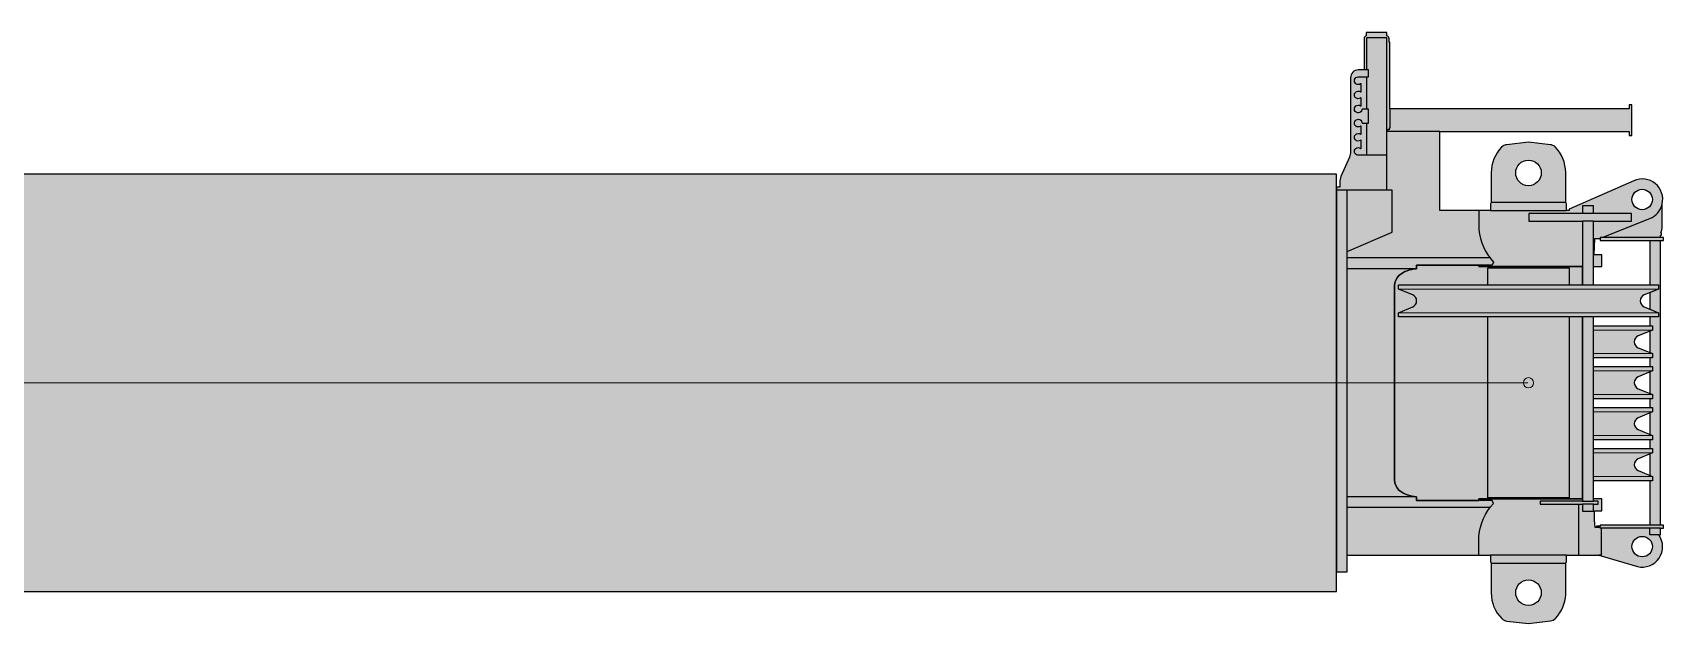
# Model space of a CAD drawing. Header units: millimetres. Extents: x -4957 to 16265, y -14538 to 14589.
# Drawn here: x 13077 to 16264, y -10470 to -9316 of the extents above; entities that cross this region are included whole.
import ezdxf

# ---------------------------------------------------------------- set-up
doc = ezdxf.new("R2010")
doc.units = ezdxf.units.MM
doc.set_wipeout_variables(frame=1)
doc.layers.add('Техника Кран LTM 1250-5.1', color=250, linetype='Continuous')
doc.layers.add('Техника Кран LTM 1250-5.1 Штрих', color=7, linetype='Continuous', true_color=0xffe79e)

# ---------------------------------------------------------------- blocks, each defined once
blk = doc.blocks.new('LTM 1250-5.1-20230729.074621')
at = {"color": 0, "linetype": 'ByBlock', "lineweight": -2, "ltscale": 10, "transparency": 16777216}
blk.add_wipeout([(253.9999999999855, 31.5), (253.9999999999273, 23.056814438217714), (226.21622752439006, 11.548399064959085), (226.21622752439006, 11.548399064959085), (220.60656082058833, 6.94452460943927), (218.49999999999127, 8.679421625856776e-10), (220.60656082111345, -6.944524607544224), (226.21622752526315, -11.548399062639874), (226.21622752526315, -11.548399062639874), (253.9999999999273, -23.056814438217828), (253.9999999999855, -31.5), (5.684341886080802e-14, -31.5), (-253.9999999999854, -31.5), (-253.99999999992718, -23.056814438217828), (-226.21622752526304, -11.548399062639874), (-226.21622752526304, -11.548399062639874), (-220.60656082111333, -6.944524607544224), (-218.49999999999116, 8.679421625856776e-10), (-220.60656082058821, 6.94452460943927), (-226.21622752438995, 11.548399064959085), (-226.21622752438995, 11.548399064959085), (-253.99999999992718, 23.056814438217714), (-253.9999999999854, 31.5), (5.684341886080802e-14, 31.5)], dxfattribs=at)
at = {"layer": 'Техника Кран LTM 1250-5.1 Штрих', "ltscale": 10, "transparency": 16777216}
h = blk.add_hatch(color=256, dxfattribs=at)
h.dxf.hatch_style = 1
h.set_gradient(color1=(132, 132, 132), tint=1, name='CYLINDER')
edge = h.paths.add_edge_path()
edge.add_line((0, 31.5), (253.9999999999854, 31.5))
edge.add_line((253.9999999999854, 31.5), (253.9999999999272, 23.05681443821777))
edge.add_line((253.9999999999272, 23.05681443821777), (226.21622752439, 11.54839906495909))
edge.add_arc((231.000000001994, 1.340443931529807e-09), 12.50000000200278, 112.5011389862926, 247.4988610180393)
edge.add_line((226.2162275252631, -11.54839906263987), (253.9999999999272, -23.05681443821777))
edge.add_line((253.9999999999272, -23.05681443821777), (253.9999999999854, -31.5))
edge.add_line((253.9999999999854, -31.5), (0, -31.5))
edge.add_line((0, -31.5), (-253.9999999999854, -31.5))
edge.add_line((-253.9999999999854, -31.5), (-253.9999999999272, -23.05681443821777))
edge.add_line((-253.9999999999272, -23.05681443821777), (-226.2162275252631, -11.54839906263987))
edge.add_arc((-231.000000001994, 1.340443931529807e-09), 12.50000000200278, 292.5011389819608, 427.4988610137075)
edge.add_line((-226.21622752439, 11.54839906495909), (-253.9999999999272, 23.05681443821777))
edge.add_line((-253.9999999999272, 23.05681443821777), (-253.9999999999854, 31.5))
edge.add_line((-253.9999999999854, 31.5), (0, 31.5))
at = {"color": 0, "linetype": 'ByBlock', "lineweight": -2, "ltscale": 10, "transparency": 16777216}
blk.add_lwpolyline([(0, 31.5), (253.9999999999854, 31.5), (253.9999999999272, 23.05681443821777), (226.21622752439, 11.54839906495909, 0.668164260882119), (226.2162275252631, -11.54839906263987), (253.9999999999272, -23.05681443821777), (253.9999999999854, -31.5), (0, -31.5), (-253.9999999999854, -31.5), (-253.9999999999272, -23.05681443821777), (-226.2162275252631, -11.54839906263987, 0.668164260882119), (-226.21622752439, 11.54839906495909), (-253.9999999999272, 23.05681443821777), (-253.9999999999854, 31.5)], format="xyb", close=True, dxfattribs=at)
at = {"color": 0, "linetype": 'ByBlock', "lineweight": 9, "ltscale": 10, "transparency": 16777216}
for points in [[(-253.9999999999272, 23.05681443821777), (253.9999999999272, 23.05681443821777)], [(253.9999999999272, -23.05681443821777), (-253.9999999999272, -23.05681443821777)]]:
    blk.add_lwpolyline(points, dxfattribs=at)
blk = doc.blocks.new('LTM 1250-5.1-20221114.232246')
at = {"color": 0, "linetype": 'ByBlock', "lineweight": -2, "ltscale": 10, "transparency": 16777216}
blk.add_wipeout([(-236.9697265625, -277.9999915808439), (-236.9697265625, 277.9999915808439), (-258.26953125, 277.9999915808439), (-258.26953125, -277.9999915808439)], dxfattribs=at)
at = {"layer": 'Техника Кран LTM 1250-5.1 Штрих', "ltscale": 10, "transparency": 16777216}
h = blk.add_hatch(color=256, dxfattribs=at)
h.dxf.hatch_style = 1
h.paths.add_polyline_path([(-258.26953125, -277.9999915808439), (-236.9697265625, -277.9999915808439), (-236.9697265625, 277.9999915808439), (-258.26953125, 277.9999915808439)])
at = {"color": 0, "linetype": 'ByBlock', "lineweight": -2, "ltscale": 10, "transparency": 16777216}
blk.add_lwpolyline([(-258.26953125, -277.9999915808439), (-236.9697265625, -277.9999915808439), (-236.9697265625, 277.9999915808439), (-258.26953125, 277.9999915808439)], close=True, dxfattribs=at)
for p in [(11.70703125, 160.0000000000473), (11.70703125, 80.0000000000473), (11.70703125, 4.729372449219227e-11), (11.70703125, -79.9999999999527)]:
    blk.add_blockref('LTM 1250-5.1-20230729.074621', p, dxfattribs=at)
blk.add_wipeout([(96.84960937499254, 227.0000000000473), (96.84960937499254, 229.99999997769555), (218.8224313895751, 230.0000000003365), (218.8224313895751, 222.64654957302628), (218.8224313895751, 222.64654957302628), (228.09325603468986, 221.53556530000787), (237.05475505313532, 218.913731781533), (245.4624577391767, 214.8525729322082), (253.08700101354933, 209.46287762426437), (253.08700101354933, 209.46287762426618), (253.08700101354933, 209.46287762426618), (256.65998275921976, 205.25454405990968), (259.31464694497464, 200.41418994020387), (260.94274204177765, 195.13919455637006), (261.47787781267635, 189.64466094101772), (261.47787781267635, 189.64466094101044), (261.4778778126764, -189.6446609410159), (261.4778778126764, -189.6446609410159), (260.9427420417777, -195.13919455636278), (259.314646945022, -200.4141899401984), (256.6599827592198, -205.25454405990786), (253.08700101354938, -209.46287762426618), (253.08700101354938, -209.46287762426618), (245.46245773917676, -214.85257293221002), (237.05475505313538, -218.91373178154208), (228.09325603468992, -221.5355653000188), (218.82243138957514, -222.64654957302992), (218.82243138957514, -222.64654957302446), (218.82243138957514, -230.00000000033833), (96.8496093749926, -229.99999997769737), (96.8496093749926, -227.0000000000491), (-143.55742313194074, -226.9979910242473), (-143.55742313194074, -250.00053141628814), (-128.6418624969521, -250.00053141628814), (-129.9274299401569, -281.9999999996671), (-138.51358729741526, -281.9999999996671), (-140.11654868700873, -281.9206749876648), (-140.11654868700873, -277.9999999996726), (-263.62011718752194, -277.9999999999509), (-263.62011718752194, -283.9999999999509), (-258.2695312500165, -283.9999999999509), (-258.26953398196576, -288.3551638498466), (-259.9667968750274, -288.3551635741733), (-259.9667968750274, -292.9551696776871), (-258.70898437501467, -292.9551696776871), (-260.7773437500092, -297.9062499999527), (-261.20326121192204, -302.4999999996744), (-261.20326121192204, -349.03990422629795), (-261.20326121192204, -349.03990422629795), (-261.97773400515155, -363.1952970651146), (-257.7513669628189, -376.7272140081077), (-249.05824432679776, -387.925632350205), (-236.99691238213575, -395.3754126321055), (-223.09155662039132, -398.13512922405425), (-209.09939105455135, -395.85603789036213), (-206.02589094518055, -394.6224076770868), (-79.40735759474967, -338.99999999967076), (-79.40735759474967, -336.4999999999527), (-74.50000000000921, -336.4999999999527), (-74.50000000000921, -349.2499999999527), (-72.7499999999892, -352.2810974120621), (-72.7499999999892, -410.6602478026889), (-72.7499999999892, -410.6602478026889), (-71.3831294001285, -424.55495381601577), (-67.34102943516893, -437.91880873541777), (-60.777948315499195, -450.2418423168874), (-51.94433593749829, -461.05380249019254), (-51.94433593749829, -461.0538024901871), (-51.94433593749829, -461.0538024901871), (-49.88802220452646, -462.55425999742147), (-47.63775889766122, -463.74426585843867), (-45.24007952452495, -464.59921177667457), (-42.74456603006012, -465.1014182066865), (-42.74456603006012, -465.1014182067138), (1.4449205601089582e-11, -469.9999999999527), (42.39951900758013, -465.1014182067138), (42.39951900758013, -465.1014182067138), (45.196040107328265, -464.5163496129626), (47.85856981768837, -463.4801203611423), (50.31486003938142, -462.02084867037047), (52.49825900930035, -460.17813207282234), (52.49825900930035, -460.17813207282234), (61.1428677829498, -449.54644614883546), (67.54779560432132, -437.43286261469075), (71.46702057813661, -424.30268051237726), (72.75000000001808, -410.66024780268344), (72.75000000001808, -410.6602478026889), (72.75000000001808, -352.2810974120621), (74.49999999999079, -349.2499999999527), (74.49999999999079, -336.4999999999527), (172.928603525428, -336.5305923769847), (172.88133370062485, -490.7526855468295), (-196.84863281393893, -490.7527502564317), (-196.84863281393893, -483.00268533009694), (-201.84891473398795, -483.00268533009694), (-201.80529508852132, -543.0062404242235), (-196.848632813335, -543.0026371735366), (-196.8486328096661, -535.252685326408), (271.1430638067685, -535.2526855468277), (271.14324884161755, -665.1316640972691), (272.3885251385563, -665.1316640972691), (272.4769320323375, -671.6999999996624), (272.4769320323375, -671.6999999996624), (272.6168883278296, -673.7124608310223), (273.4495666315651, -675.5499137432926), (274.8705152371676, -676.9818674515591), (276.7014894300409, -677.8286967540098), (276.7014894300409, -683.9999999996617), (316.8773678732577, -683.9999999996617), (316.87752589097903, -677.7387411747059), (316.87752589097903, -677.7387411747059), (318.61027041081974, -677.0799506551193), (320.00723782089875, -675.8613897929135), (320.8952145499788, -674.2341510740025), (321.1640980864267, -672.3999999996759), (321.1640980864267, -672.3999999996631), (321.1831995909978, -610.9999999996635), (332.65651603181493, -610.9999999996635), (332.65651603181493, -610.9999999996635), (338.4034858548092, -609.8644886099846), (343.27725966524474, -606.6143536733598), (346.5344798496516, -601.7453121935359), (347.67834874826065, -595.9999999996908), (347.67834874826065, -595.9999999996617), (347.67834874826065, -448.8927368772529), (349.5191330615288, -440.5115733280163), (366.83724504806, -402.98842667131066), (368.6780293613282, -394.6072631220759), (368.6780293613282, -381.9999999999545), (374.9999999999999, -382.00000003188325), (374.9999999999998, 369), (354.4707031250125, 369), (354.4707031250125, 336.9999999402298), (74.49999999948139, 336.9999993392139), (74.49999997314424, 349.2500000000455), (72.75000000001799, 352.28109741215667), (72.75000000001798, 410.66024780277985), (72.75000000001798, 410.66024780277985), (71.40966969435955, 424.4372166922094), (67.43725492156751, 437.6969783032291), (60.981935220355595, 449.94157730291045), (52.28613281249797, 460.71118164067593), (52.28613281249797, 460.7111816406723), (52.28613281249797, 460.7111816406723), (50.11769681168858, 462.5253193828594), (47.68232202355626, 463.96134169419565), (45.045279403811726, 464.9807614600322), (42.277244847071195, 465.5562570119673), (42.277244847071195, 465.5562570120019), (1.433408880196973e-11, 470.0000000000473), (-42.744566030060234, 465.1014182073759), (-42.744566030060234, 465.1014182073759), (-45.5457544236126, 464.52611070242347), (-48.2121069655443, 463.4925734442968), (-50.669232682869044, 462.02964202052317), (-52.848578010633204, 460.17813207348445), (-52.848578010633204, 460.1781320734881), (-52.848578010633204, 460.1781320734881), (-60.9178609022258, 450.05461565774567), (-67.03655461800575, 438.64582526536105), (-71.00544519509297, 426.32321115182094), (-72.69531250000749, 413.4879760742606), (-72.69531250000749, 413.48797607426604), (-72.74999999998929, 352.28109741215667), (-74.5000000000093, 349.2500000000455), (-74.5000000000093, 337.00000000033833), (-137.36177802922995, 336.99997668541255), (-212.8045943374602, 358.8709555526002), (-212.8045943374602, 358.8709555526002), (-226.93398746210207, 359.7578368385912), (-240.47886984061572, 355.63928492838204), (-251.7229696468805, 347.0371614676533), (-259.2415471768693, 335.0414413804374), (-262.0819235938927, 321.1721021642006), (-259.8841948483061, 307.18652756584015), (-254.83112231480501, 297.34484886906466), (-258.26953125001654, 297.34484886906466), (-258.26953125001654, 284.00001311306914), (-263.620117187522, 284.0000000000473), (-263.6201171873801, 278.0000000000455), (-140.11654868700882, 278.0000000003365), (-140.11654868700882, 280.0000000003329), (-132.8996339495063, 280.0000000003329), (-132.8996339495063, 282.99999999180363), (-130.00468881343133, 283.0000000003256), (-128.8720703125202, 268.3553466797366), (-128.8720703125202, 249.99946858371004), (-143.5574231319408, 249.99946858371004), (-143.5574231319408, 226.99799102425095)], dxfattribs=at)
for points in [[(72.75, 352.2810974121567), (-72.74988384486642, 352.4110995470728)], [(-141.7765862811939, 284.0000000077816), (-141.7765862811939, 337.0000000003165), (-137.3617780309869, 336.9999766859146)], [(-74.5, 337.0000000003383), (74.49999999947613, 336.9999993392157)], [(354.470703125, 336.999999940228), (354.470703125, -375.9999999996617)], [(-254.8311221517506, 297.3448486328598), (-236.9697265625, 297.3448486328598), (-236.9697265625, 284.0000131130691)], [(-258.26953125, 284.0000000001419), (-140.1165486869868, 284.0000000003311), (-140.1165486840182, 282.9999999705324), (-132.8996339495061, 282.999968305925)], [(-140.1165486840182, 282.9999999705324), (-140.1158326384029, 280.0000000003347)], [(-258.26953125, -283.9999999999527), (-140.1165486869868, -283.9999999996689), (-140.1165836441214, -281.920673257755)], [(354.4707033608574, -256.7042606199466), (266.4734312916407, -294.4309805423873), (266.3099191040965, -375.9999999996617), (375, -375.9999999996617)], [(74.5, -336.4999999999527), (-74.5, -336.4999999999527)], [(-72.75, -352.2810974120621), (72.75, -352.2810974120621)], [(316.476137430931, -507.1999999996624), (316.476137430931, -444.4999999996617)], [(172.8813337006141, -490.7526855468277), (276.7016489585512, -490.7526855468277)], [(271.1430638067541, -535.2526855468277), (271.1432488416322, -497.1316640972691), (272.44666208321, -497.1316640972691), (272.4836316893925, -494.0640442236217), (276.6573677302222, -494.0640442236217)], [(316.476137430931, -597.4999999996617), (316.476137430931, -534.7999999996646)]]:
    blk.add_lwpolyline(points, dxfattribs=at)
for points in [[(-141.7763039658312, -284.0535893109954), (-147.3868915636558, -285.1300379249988), (-237.024080496165, -320.8400505667742, 0.2461658912013221), (-261.2032612119219, -349.0399042262979)], [(276.6573677302222, -375.9999999996617), (276.6573677302222, -672.4142052718998, 0.4870617645062385), (278.0863718092442, -673.9999999996617), (314.8858121217345, -673.9999999996617, 0.5025152644629945), (316.476137430931, -671.6999999996624), (316.476137430931, -610.9999999996617)], [(276.6573677302222, -444.4999999996617), (332.6565160318278, -444.4999999996617, -1.339730992511446), (328.5799261723878, -458.2816729238584, 0.7154540824540643), (326.6566072852584, -458.8738635420959), (326.6566072852584, -472.7261364572296, 0.5909922182025573), (328.2668792739278, -473.5348262857478, -1.970494720232043), (328.2668792739278, -485.6651737135726, 0.6109302970701614), (326.6566072852584, -486.4738635420981), (326.6566072852584, -500.3261364572281, 0.7181988179825557), (328.595251088962, -500.9178894274337, -3.322957010158531), (325.3078909639153, -508.5304195818571, 0.425002291993353), (324.2156729016569, -507.1999999996624), (312.6568202098715, -507.1999999996624), (312.6568202098715, -534.7999999996646), (324.2156729016569, -534.7999999996646, 0.4276804889178862), (325.3078909639153, -533.4695804174662, -3.478234069211507), (328.2448184240493, -540.8651737135733, 0.6179566992368732), (326.6566072852584, -541.6738635420952), (326.6566072852584, -555.5261364572289, 0.7184867800520836), (328.595251088962, -556.1178894274526, -1.841612283866139), (328.579926172446, -568.681672923889, 0.7154540824862885), (326.6566072852584, -569.2738635420974), (326.6566072852584, -583.1261364572274, 0.590726420549461), (328.2668792739278, -583.9348262857493, -1.375955761628083), (332.6565160318278, -597.4999999996617), (312.6568202098715, -597.4999999996617), (312.6568202098715, -610.9999999996617), (321.1831995910034, -610.9999999996617)]]:
    blk.add_lwpolyline(points, format="xyb", dxfattribs=at)
for centre, radius in [((0, 410), 25), ((-222.1938414188335, 320), 20), ((-222.1541183973895, -358), 20), ((0, -410), 25)]:
    blk.add_circle(centre, radius, dxfattribs=at)
blk.add_wipeout([(261.4778778126929, 189.86620766011492), (260.90952479936584, 195.30200069747514), (259.27125127878287, 200.51610953451802), (256.62853548185706, 205.3001375768115), (253.08700101356922, 209.46287762426834), (253.08700101356922, 209.46287762426834), (245.46245773916027, 214.85257293220968), (237.0547550531524, 218.9137317815381), (228.09325603472942, 221.5355653000106), (218.82243138959169, 222.6465495730264), (218.82243138959169, 222.6465495730264), (218.82243138959174, 230.00000000033845), (96.84960937500001, 229.99999997769555), (96.84960937500001, 227.0000000000474), (-105.673828125, 226.99830760078487), (-105.673828125, -226.99830760078473), (96.84960937500001, -227.00000000004724), (96.84960937500001, -229.9999999776955), (218.82243138959174, -230.0000000003383), (218.82243138959169, -222.64654957302622), (218.82243138959169, -222.64654957302622), (228.09325603472917, -221.53556530001063), (237.0547550531519, -218.91373178153825), (245.4624577391596, -214.8525729322101), (253.08700101356843, -209.46287762426897), (253.08700101356862, -209.4628776242689), (253.08700101356862, -209.4628776242689), (256.65998275920515, -205.254544059908), (259.31464694501494, -200.4141899402016), (260.94274204177975, -195.13919455636767), (261.4778778126929, -189.64466094101243), (261.4778778126929, -189.64466094101243)], dxfattribs=at)
at = {"layer": 'Техника Кран LTM 1250-5.1 Штрих', "ltscale": 10, "transparency": 16777216}
h = blk.add_hatch(color=256, dxfattribs=at)
h.dxf.hatch_style = 1
edge = h.paths.add_edge_path()
edge.add_line((-143.5574231319479, 226.997991024251), (96.849609375, 227.0000000000473))
edge.add_line((96.849609375, 227.0000000000473), (96.849609375, 229.9999999776956))
edge.add_line((96.849609375, 229.9999999776956), (218.8224313895917, 230.0000000003383))
edge.add_line((218.8224313895917, 230.0000000003383), (218.8224313895917, 222.6465495730263))
edge.add_arc((216.7543870596659, 166.1527578124678), 56.53163110008308, 50.00690343618419, 87.90353375994061, ccw=False)
edge.add_arc((234.1399799945624, 189.7554343005633), 27.33812224443608, -0.23216164211089563, 46.126994523409394, ccw=False)
edge.add_line((261.4778778126929, 189.6446609410123), (261.4778778126929, -189.6446609410123))
edge.add_arc((234.1399799945624, -189.7554343005633), 27.33812224443608, -46.126994523409394, 0.23216164211089563, ccw=False)
edge.add_arc((216.7543870596659, -166.1527578124678), 56.53163110008307, 272.0964662400594, 309.9930965638158, ccw=False)
edge.add_line((218.8224313895917, -222.6465495730263), (218.8224313895917, -230.0000000003383))
edge.add_line((218.8224313895917, -230.0000000003383), (96.849609375, -229.9999999776956))
edge.add_line((96.849609375, -229.9999999776956), (96.849609375, -227.0000000000473))
edge.add_line((96.849609375, -227.0000000000473), (-143.5574231319479, -226.9979910242473))
edge.add_line((-143.5574231319479, -226.9979910242473), (-143.5574231319479, -250.0005314162881))
edge.add_line((-143.5574231319479, -250.0005314162881), (-128.6418624969665, -250.0005314162881))
edge.add_line((-128.6418624969665, -250.0005314162881), (-129.9274299401441, -281.9999999996653))
edge.add_line((-129.9274299401441, -281.9999999996653), (-138.513587297406, -281.9999999996653))
edge.add_line((-138.513587297406, -281.9999999996653), (-140.1165486869868, -281.9206749876648))
edge.add_line((-140.1165486869868, -281.9206749876648), (-140.1165486869868, -277.9999999996689))
edge.add_line((-140.1165486869868, -277.9999999996689), (-263.6201171875, -277.9999999999527))
edge.add_line((-263.6201171875, -277.9999999999527), (-263.6201171875, -283.9999999999527))
edge.add_line((-263.6201171875, -283.9999999999527), (-258.26953125, -283.9999999999527))
edge.add_line((-258.26953125, -283.9999999999527), (-258.2695339819766, -288.3551638498429))
edge.add_line((-258.2695339819766, -288.3551638498429), (-259.966796875, -288.3551635741715))
edge.add_line((-259.966796875, -288.3551635741715), (-259.966796875, -292.9551696776871))
edge.add_line((-259.966796875, -292.9551696776871), (-258.708984375, -292.9551696776871))
edge.add_line((-258.708984375, -292.9551696776871), (-260.77734375, -297.9062499999527))
edge.add_line((-260.77734375, -297.9062499999527), (-261.2032612119219, -302.4999999996689))
edge.add_line((-261.2032612119219, -302.4999999996689), (-261.2032612119219, -349.0399042262979))
edge.add_arc((-222.4046048886218, -358.2615473475055), 39.87949892298641, 166.6300494515628, 294.2491363309113)
edge.add_line((-206.0258909451659, -394.6224076770814), (-79.40735759475501, -338.9999999996689))
edge.add_line((-79.40735759475501, -338.9999999996689), (-79.40735759475501, -336.4999999999527))
edge.add_line((-79.40735759475501, -336.4999999999527), (-74.5, -336.4999999999527))
edge.add_line((-74.5, -336.4999999999527), (-74.5, -349.2499999999527))
edge.add_line((-74.5, -349.2499999999527), (-72.75, -352.2810974120621))
edge.add_line((-72.75, -352.2810974120621), (-72.75, -410.6602478026871))
edge.add_arc((-1.278299692497804, -410.6439127571273), 71.47170217421105, 180.0130951012556, 224.8548014028867)
edge.add_arc((-40.50902560826047, -447.5414663371592), 17.70168214149257, 229.7592061495156, 262.7447586153458)
edge.add_line((-42.74456603004364, -465.101418206712), (0, -469.9999999999527))
edge.add_line((0, -469.9999999999527), (42.39951900759479, -465.101418206712))
edge.add_arc((40.25811012537382, -447.8899100343482), 17.34421072197291, 277.0921397609003, 314.8877061446975)
edge.add_arc((2.83507030853341, -410.9667611079901), 69.91560157911138, 315.2618172893326, 360.251188212911)
edge.add_line((72.75, -410.6602478026871), (72.75, -352.2810974120621))
edge.add_line((72.75, -352.2810974120621), (74.5, -349.2499999999527))
edge.add_line((74.5, -349.2499999999527), (74.5, -336.4999999999527))
edge.add_line((74.5, -336.4999999999527), (172.9286035254481, -336.5305923769847))
edge.add_line((172.9286035254481, -336.5305923769847), (172.8813337006141, -490.7526855468277))
edge.add_line((172.8813337006141, -490.7526855468277), (-196.8486328139552, -490.7527502564299))
edge.add_line((-196.8486328139552, -490.7527502564299), (-196.8486328139552, -483.0026853300988))
edge.add_line((-196.8486328139552, -483.0026853300988), (-201.8489147339715, -483.0026853300988))
edge.add_line((-201.8489147339715, -483.0026853300988), (-201.805295088503, -543.0062404242235))
edge.add_line((-201.805295088503, -543.0062404242235), (-196.8486328133149, -543.0026371735366))
edge.add_line((-196.8486328133149, -543.0026371735366), (-196.8486328096478, -535.2526853264062))
edge.add_line((-196.8486328096478, -535.2526853264062), (271.1430638067541, -535.2526855468277))
edge.add_line((271.1430638067541, -535.2526855468277), (271.1432488416322, -665.1316640972691))
edge.add_line((271.1432488416322, -665.1316640972691), (272.3885251385509, -665.1316640972691))
edge.add_line((272.3885251385509, -665.1316640972691), (272.4769320323248, -671.6999999996624))
edge.add_arc((278.1391972163124, -672.3173156276773), 5.695816499711821, 173.7780311990478, 255.3795524556786)
edge.add_line((276.7014894300373, -677.828696754008), (276.7014894300373, -683.9999999996617))
edge.add_line((276.7014894300373, -683.9999999996617), (316.8773678732687, -683.9999999996617))
edge.add_line((316.8773678732687, -683.9999999996617), (316.8775258910027, -677.738741174704))
edge.add_arc((315.9022281020823, -672.5654029777431), 5.264469002397858, 280.6763163842311, 361.8004574472844)
edge.add_line((321.1640980864177, -672.3999999996631), (321.1831995910034, -610.9999999996617))
edge.add_line((321.1831995910034, -610.9999999996617), (332.6565160318278, -610.9999999996617))
edge.add_arc((332.678435382115, -596.0001026485442), 14.99991336648246, 269.9162737358937, 360.0003920921138)
edge.add_line((347.6783487482462, -595.9999999996617), (347.6783487482462, -448.8927368772529))
edge.add_line((347.6783487482462, -448.8927368772529), (349.5191330615198, -440.5115733280145))
edge.add_line((349.5191330615198, -440.5115733280145), (366.837245048082, -402.9884266713088))
edge.add_line((366.837245048082, -402.9884266713088), (368.6780293613556, -394.6072631220741))
edge.add_line((368.6780293613556, -394.6072631220741), (368.6780293613556, -381.9999999999527))
edge.add_line((368.6780293613556, -381.9999999999527), (375, -382.0000000318832))
edge.add_line((375, -382.0000000318832), (375, 369))
edge.add_line((375, 369), (354.470703125, 369))
edge.add_line((354.470703125, 369), (354.470703125, 336.999999940228))
edge.add_line((354.470703125, 336.999999940228), (74.49999999947613, 336.9999993392157))
edge.add_line((74.49999999947613, 336.9999993392157), (74.49999997316627, 349.2500000000473))
edge.add_line((74.49999997316627, 349.2500000000473), (72.75, 352.2810974121567))
edge.add_line((72.75, 352.2810974121567), (72.75, 410.6602478027817))
edge.add_arc((1.321430316431702, 410.6648062743454), 71.42856982902595, 359.9963434633727, 404.4791183273452)
edge.add_arc((40.15773857839318, 448.4171639638843), 17.26965017987024, 45.38855207328623, 82.95030800636536)
edge.add_line((42.27724484709324, 465.5562570120019), (0, 470.0000000000473))
edge.add_line((0, 470.0000000000473), (-42.74456603004364, 465.1014182073777))
edge.add_arc((-40.7129111072328, 448.1020471299266), 17.12034575451857, 96.81529508222432, 135.1409971473354)
edge.add_arc((-1.007111832736825, 410.5784780613525), 71.74721801991308, 136.2660099832128, 177.6759004113846)
edge.add_line((-72.6953125, 413.487976074266), (-72.75, 352.2810974121567))
edge.add_line((-72.75, 352.2810974121567), (-74.5, 349.2500000000473))
edge.add_line((-74.5, 349.2500000000473), (-74.5, 337.0000000003383))
edge.add_line((-74.5, 337.0000000003383), (-137.3617780292407, 336.9999766854125))
edge.add_line((-137.3617780292407, 336.9999766854125), (-212.8045943374746, 358.8709555526002))
edge.add_arc((-222.3210064741557, 320.2547681177986), 39.77149773336308, 76.15611665361716, 215.1724008997859)
edge.add_line((-254.8311223147903, 297.3448488690665), (-258.26953125, 297.3448488690665))
edge.add_line((-258.26953125, 297.3448488690665), (-258.26953125, 284.0000131130691))
edge.add_line((-258.26953125, 284.0000131130691), (-263.6201171875, 284.0000000000473))
edge.add_line((-263.6201171875, 284.0000000000473), (-263.6201171873836, 278.0000000000473))
edge.add_line((-263.6201171873836, 278.0000000000473), (-140.1165486869868, 278.0000000003347))
edge.add_line((-140.1165486869868, 278.0000000003347), (-140.1165486869868, 280.0000000003347))
edge.add_line((-140.1165486869868, 280.0000000003347), (-132.8996339495061, 280.0000000003347))
edge.add_line((-132.8996339495061, 280.0000000003347), (-132.8996339495061, 282.9999999918))
edge.add_line((-132.8996339495061, 282.9999999918), (-130.0046888134093, 283.0000000003311))
edge.add_line((-130.0046888134093, 283.0000000003311), (-128.8720703125, 268.3553466797348))
edge.add_line((-128.8720703125, 268.3553466797348), (-128.8720703125, 249.9994685837119))
edge.add_line((-128.8720703125, 249.9994685837119), (-143.5574231319479, 249.9994685837119))
edge.add_line((-143.5574231319479, 249.9994685837119), (-143.5574231319479, 226.997991024251))
edge = h.paths.add_edge_path(flags=16)
edge.add_arc((0, 410), 25, 0, 360)
edge = h.paths.add_edge_path(flags=16)
edge.add_arc((-222.1938414188335, 320), 20, 0, 360)
edge = h.paths.add_edge_path(flags=16)
edge.add_arc((-222.1541183973895, -358), 20, 0, 360)
edge = h.paths.add_edge_path(flags=16)
edge.add_arc((0, -410), 25, 0, 360)
h = blk.add_hatch(color=256, dxfattribs=at)
h.dxf.hatch_style = 1
edge = h.paths.add_edge_path()
edge.add_arc((234.1399799945618, 189.7554343005631), 27.33812224443664, 0.2321616421106354, 46.12699452340888)
edge.add_arc((216.7543870596656, 166.1527578124672), 56.53163110008369, 50.00690343618437, 87.90353375994033)
edge.add_line((218.8224313895917, 222.6465495730263), (218.8224313895917, 230.0000000003383))
edge.add_line((218.8224313895917, 230.0000000003383), (96.849609375, 229.9999999776956))
edge.add_line((96.849609375, 229.9999999776956), (96.849609375, 227.0000000000473))
edge.add_line((96.849609375, 227.0000000000473), (-105.673828125, 226.9983076007848))
edge.add_line((-105.673828125, 226.9983076007848), (-105.673828125, -226.9983076007848))
edge.add_line((-105.673828125, -226.9983076007848), (96.849609375, -227.0000000000473))
edge.add_line((96.849609375, -227.0000000000473), (96.849609375, -229.9999999776956))
edge.add_line((96.849609375, -229.9999999776956), (218.8224313895917, -230.0000000003383))
edge.add_line((218.8224313895917, -230.0000000003383), (218.8224313895917, -222.6465495730263))
edge.add_arc((216.7543870596652, -166.1527578124659), 56.53163110008498, 272.0964662400601, 309.9930965638152)
edge.add_arc((234.1399799945637, -189.7554343005639), 27.33812224443477, 313.8730054765895, 360.232161642112)
edge.add_line((261.4778778126929, -189.6446609410123), (261.4778778126929, 189.866207660114))
at = {"color": 0, "linetype": 'ByBlock', "lineweight": -2, "ltscale": 10, "transparency": 16777216}
blk.add_lwpolyline([(-143.5574231319479, 226.997991024251), (96.849609375, 227.0000000000473), (96.849609375, 229.9999999776956), (218.8224313895917, 230.0000000003383), (218.8224313895917, 222.6465495730263, -0.1668789781553347), (253.0870010135695, 209.462877624268, -0.2050848029733211), (261.4778778126929, 189.6446609410123), (261.4778778126929, -189.6446609410123, -0.2050848029733211), (253.0870010135695, -209.462877624268, -0.1668789781553347), (218.8224313895917, -222.6465495730263), (218.8224313895917, -230.0000000003383), (96.849609375, -229.9999999776956), (96.849609375, -227.0000000000473), (-143.5574231319479, -226.9979910242473), (-143.5574231319479, -250.0005314162881), (-128.6418624969665, -250.0005314162881), (-129.9274299401441, -281.9999999996653), (-138.513587297406, -281.9999999996653), (-140.1165486869868, -281.9206749876648), (-140.1165486869868, -277.9999999996689), (-263.6201171875, -277.9999999999527), (-263.6201171875, -283.9999999999527), (-258.26953125, -283.9999999999527), (-258.2695339819766, -288.3551638498429), (-259.966796875, -288.3551635741715), (-259.966796875, -292.9551696776871), (-258.708984375, -292.9551696776871), (-260.77734375, -297.9062499999527), (-261.2032612119219, -302.4999999996689), (-261.2032612119219, -349.0399042262979, 0.6225607346760897), (-206.0258909451659, -394.6224076770814), (-79.40735759475501, -338.9999999996689), (-79.40735759475501, -336.4999999999527), (-74.5, -336.4999999999527), (-74.5, -349.2499999999527), (-72.75, -352.2810974120621), (-72.75, -410.6602478026871, 0.198194451547759), (-51.9443359375, -461.0538024901871, 0.1449287355455442), (-42.74456603004364, -465.101418206712), (0, -469.9999999999527), (42.39951900759479, -465.101418206712, 0.1664257563283853), (52.49825900932774, -460.1781320728223, 0.1988641547276616), (72.75, -410.6602478026871), (72.75, -352.2810974120621), (74.5, -349.2499999999527), (74.5, -336.4999999999527), (172.9286035254481, -336.5305923769847), (172.8813337006141, -490.7526855468277), (-196.8486328139552, -490.7527502564299), (-196.8486328139552, -483.0026853300988), (-201.8489147339715, -483.0026853300988), (-201.805295088503, -543.0062404242235), (-196.8486328133149, -543.0026371735366), (-196.8486328096478, -535.2526853264062), (271.1430638067541, -535.2526855468277), (271.1432488416322, -665.1316640972691), (272.3885251385509, -665.1316640972691), (272.4769320323248, -671.6999999996624, 0.3719042221487494), (276.7014894300373, -677.828696754008), (276.7014894300373, -683.9999999996617), (316.8773678732687, -683.9999999996617), (316.8775258910027, -677.738741174704, 0.3695349895534137), (321.1640980864177, -672.3999999996631), (321.1831995910034, -610.9999999996617), (332.6565160318278, -610.9999999996617, 0.4146436366943902), (347.6783487482462, -595.9999999996617), (347.6783487482462, -448.8927368772529), (349.5191330615198, -440.5115733280145), (366.837245048082, -402.9884266713088), (368.6780293613556, -394.6072631220741), (368.6780293613556, -381.9999999999527), (375, -382.0000000318832), (375, 369), (354.470703125, 369), (354.470703125, 336.999999940228), (74.49999999947613, 336.9999993392157), (74.49999997316627, 349.2500000000473), (72.75, 352.2810974121567), (72.75, 410.6602478027817, 0.1965673020718822), (52.2861328125, 460.7111816406723, 0.165377486637843), (42.27724484709324, 465.5562570120019), (0, 470.0000000000473), (-42.74456603004364, 465.1014182073777, 0.1688038979972262), (-52.84857801062753, 460.1781320734881, 0.1826770235127851), (-72.6953125, 413.487976074266), (-72.75, 352.2810974121567), (-74.5, 349.2500000000473), (-74.5, 337.0000000003383), (-137.3617780292407, 336.9999766854125), (-212.8045943374746, 358.8709555526002, 0.6938299376172223), (-254.8311223147903, 297.3448488690665), (-258.26953125, 297.3448488690665), (-258.26953125, 284.0000131130691), (-263.6201171875, 284.0000000000473), (-263.6201171873836, 278.0000000000473), (-140.1165486869868, 278.0000000003347), (-140.1165486869868, 280.0000000003347), (-132.8996339495061, 280.0000000003347), (-132.8996339495061, 282.9999999918), (-130.0046888134093, 283.0000000003311), (-128.8720703125, 268.3553466797348), (-128.8720703125, 249.9994685837119), (-143.5574231319479, 249.9994685837119)], format="xyb", close=True, dxfattribs=at)
for points in [[(96.849609375, 336.5000000000473), (96.849609375, 299.4741230345935, -0.169885758803425), (68.17606456245994, 235.9000000003398), (70.98501018359093, 230.000000000342), (96.849609375, 229.9999999776956)], [(96.849609375, -336.50000000004), (96.849609375, -299.4741230345862, 0.169885758803425), (68.17606456245994, -235.9000000003325), (70.98501018359093, -230.0000000003347), (96.849609375, -229.9999999776883)]]:
    blk.add_lwpolyline(points, format="xyb", dxfattribs=at)
blk.add_lwpolyline([(-79.5, 224.5000000000473), (79.5, 224.5000000000473), (79.5, -224.4999999999527), (-79.5, -224.4999999999527)], close=True, dxfattribs=at)
for points in [[(76.59505233698292, 243.7814077600597), (354.470703125, 243.7814077600597)], [(218.8224313895917, 222.6465495730263), (354.470703125, 222.6465495730263)], [(218.8224313895917, -222.646549573019), (354.470703125, -222.646549573019)], [(76.59505233698292, -243.7814077600524), (354.470703125, -243.7814077600524)]]:
    blk.add_lwpolyline(points, dxfattribs=at)
at = {"layer": 'Техника Кран LTM 1250-5.1 Штрих', "ltscale": 10, "transparency": 16777216}
blk.add_lwpolyline([(261.4778778126929, 189.866207660114, 0.2029744716107172), (253.0870010135695, 209.462877624268, 0.1668789781553328), (218.8224313895917, 222.6465495730263), (218.8224313895917, 230.0000000003383), (96.849609375, 229.9999999776956), (96.849609375, 227.0000000000473), (-105.673828125, 226.9983076007848), (-105.673828125, -226.9983076007848), (96.849609375, -227.0000000000473), (96.849609375, -229.9999999776956), (218.8224313895917, -230.0000000003383), (218.8224313895917, -222.6465495730263, 0.1668789781553287), (253.0870010135695, -209.462877624268, 0.2050848029733318), (261.4778778126929, -189.6446609410123), (261.4778778126929, 189.866207660114, 0.2029744716107172)], format="xyb", close=True, dxfattribs=at)
at = {"color": 0, "linetype": 'ByBlock', "lineweight": -2, "ltscale": 10, "transparency": 16777216}
blk.add_wipeout([(-105.673828125, 237.0000000003347), (-105.673828125, 250.5000000000473), (-126.97363281250003, 250.5000000000473), (-126.97363281250003, 237.00000246557465), (-136.3232421875, 237.0000000000473), (-136.3232421874418, 231.00000000004718), (-126.97363281250003, 230.99999988893614), (-126.97363281250003, -315.5000000011896), (-201.2646484375, -315.49999999995276), (-201.26464843738358, -330.49999999995276), (-126.97363281250003, -330.5000000369292), (-126.97363281250003, -345.4999999999527), (-105.673828125, -345.4999999999527), (-105.673828125, -330.5000001482805), (-0.8793749018223025, -330.499999999669), (-0.9565100969048359, -315.499999999669), (-105.673828125, -315.5000002416892), (-105.673828125, 230.99999968755935), (-22.7778463118011, 231.0000000003347), (-22.7778463118011, 237.0000000003347)], dxfattribs=at)
at = {"layer": 'Техника Кран LTM 1250-5.1 Штрих', "ltscale": 10, "transparency": 16777216}
h = blk.add_hatch(color=256, dxfattribs=at)
h.dxf.hatch_style = 1
h.paths.add_polyline_path([(-22.77784631180111, 237.0000000003347), (-105.673828125, 237.0000000003347), (-105.673828125, 250.5000000000473), (-126.9736328125, 250.5000000000473), (-126.9736328125, 237.0000024655747), (-136.3232421875, 237.0000000000473), (-136.3232421874418, 231.0000000000473), (-126.9736328125, 230.9999998889361), (-126.9736328125, -315.5000000011896), (-201.2646484375, -315.4999999999527), (-201.2646484373836, -330.4999999999527), (-126.9736328125, -330.5000000369291), (-126.9736328125, -345.4999999999527), (-105.673828125, -345.4999999999527), (-105.673828125, -330.5000001482804), (-0.8793749018223025, -330.4999999996689), (-0.9565100969048217, -315.4999999996689), (-105.673828125, -315.5000002416891), (-105.673828125, 230.9999996875595), (-22.77784631180111, 231.0000000003347)])
at = {"color": 0, "linetype": 'ByBlock', "lineweight": -2, "ltscale": 10, "transparency": 16777216}
for points in [[(-98.08878202666529, 337.0000000003165), (-98.08878202666529, 237.0000146098355)], [(-22.77784631180111, 237.0000000003347), (-105.673828125, 237.0000000003347), (-105.673828125, 250.5000000000473), (-126.9736328125, 250.5000000000473), (-126.9736328125, 237.0000024655747), (-136.3232421875, 237.0000000000473), (-136.3232421874418, 231.0000000000473), (-126.9736328125, 230.9999998889361), (-126.9736328125, -315.5000000011896), (-201.2646484375, -315.4999999999527), (-201.2646484373836, -330.4999999999527), (-126.9736328125, -330.5000000369291), (-126.9736328125, -345.4999999999527), (-105.673828125, -345.4999999999527), (-105.673828125, -330.5000001482804), (-0.8793749018223025, -330.4999999996689), (-0.9565100969048217, -315.4999999996689), (-105.673828125, -315.5000002416891), (-105.673828125, 230.9999996875595), (-22.77784631180111, 231.0000000003347), (-22.77784631180111, 237.0000000003347)], [(-126.9736328125, 237.0000024655747), (-105.673828125, 237.0000024655747)], [(-105.673828125, 230.9999996875595), (-126.9736328125, 230.9999996875595)], [(-126.9736328125, -315.5000000011896), (-105.6738300482393, -315.4935998203109)], [(-126.9736328125, -330.5000000369291), (-105.6738321374287, -330.5092447423885)]]:
    blk.add_lwpolyline(points, dxfattribs=at)
at = {"layer": 'Defpoints', "color": 0, "linetype": 'ByBlock', "lineweight": 5, "ltscale": 10, "transparency": 16777216}
blk.add_circle((0, 0), 10, dxfattribs=at)
at = {"color": 0, "linetype": 'ByBlock', "lineweight": -2, "ltscale": 10, "transparency": 16777216}
blk.add_blockref('LTM 1250-5.1-20230729.074621', (0, -159.9999999999527), dxfattribs=at)
blk = doc.blocks.new('*U388')
at = {"color": 0, "linetype": 'ByBlock', "lineweight": -2, "ltscale": 10, "transparency": 16777216}
blk.add_blockref('LTM 1250-5.1-20221114.232246', (-16000, 0), dxfattribs=at)
blk.add_wipeout([(-15625, -407.5), (0, -407.5), (0, 407.5), (-15625, 407.5)], dxfattribs=at)
at = {"layer": 'Техника Кран LTM 1250-5.1 Штрих', "ltscale": 10, "true_color": 0xadadad, "transparency": 16777216}
h = blk.add_hatch(color=253, dxfattribs=at)
h.dxf.hatch_style = 1
h.paths.add_polyline_path([(-15625, 407.5), (-15625, -407.5), (0, -407.5), (0, 407.5000000000001)])
at = {"color": 0, "linetype": 'ByBlock', "lineweight": -2, "ltscale": 10, "transparency": 16777216}
blk.add_lwpolyline([(-15625, 407.5), (-15625, -407.5), (0, -407.5), (0, 407.5000000000001)], close=True, dxfattribs=at)
at = {"color": 0, "linetype": 'ByBlock', "lineweight": 5, "ltscale": 10, "transparency": 16777216}
blk.add_lwpolyline([(0, 0), (-15998.96733250428, 0)], dxfattribs=at)

msp = doc.modelspace()

# ---------------------------------------------------------------- block references
at = {"layer": 'Техника Кран LTM 1250-5.1', "transparency": 16777216, "rotation": 180}
msp.add_blockref('*U388', (0, -10000), dxfattribs=at)

doc.saveas('drawing.dxf')
